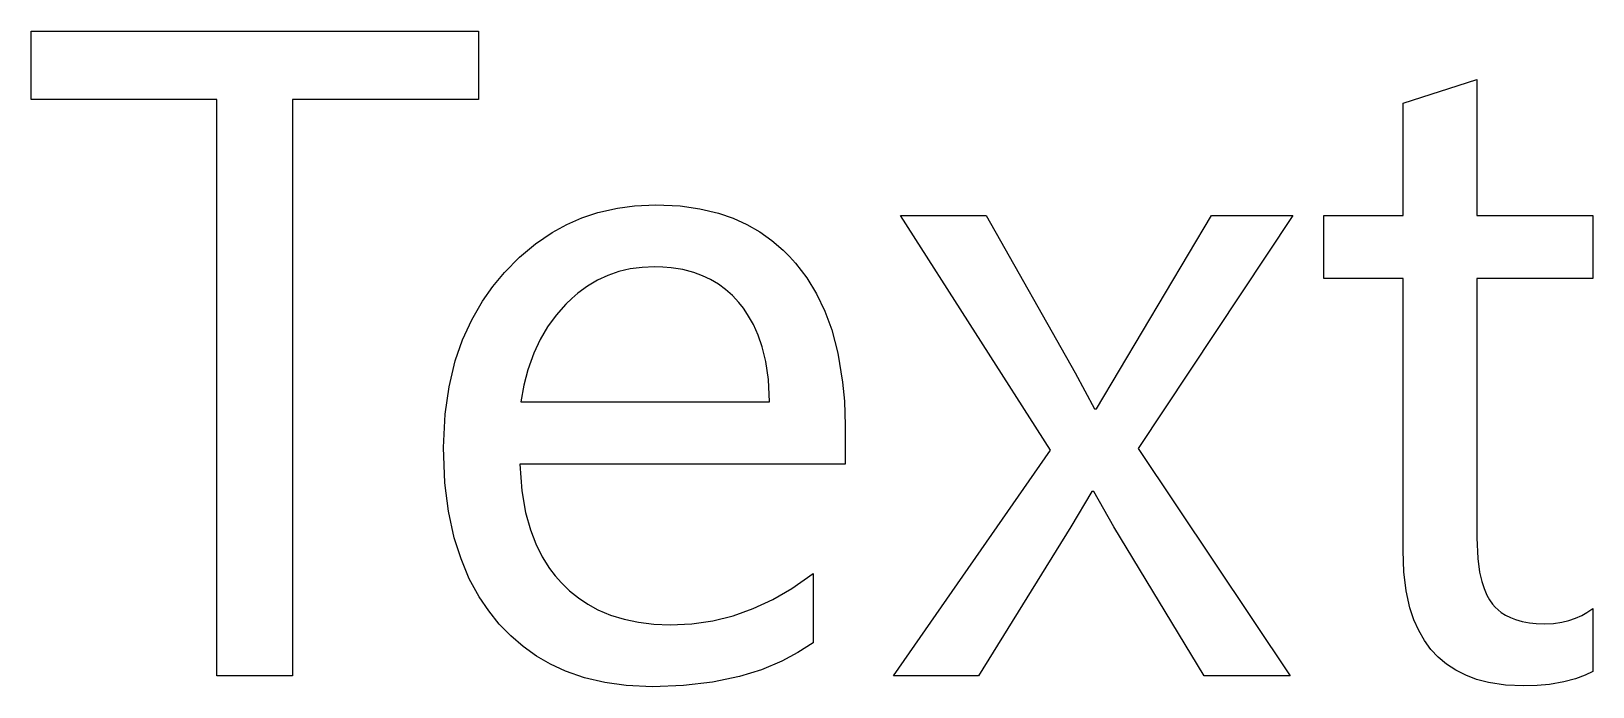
# Model space of a CAD drawing. Extents: x 40 to 3432, y -23 to 1400.
import ezdxf

# ---------------------------------------------------------------- set-up
doc = ezdxf.new("R2010")
doc.units = 0
doc.layers.add('TEXT_SPLINE', color=7, linetype='CONTINUOUS')

msp = doc.modelspace()

# ---------------------------------------------------------------- linework, layer by layer
at = {"layer": 'TEXT_SPLINE'}
for points in [[(1011.7188, 1251.9531, 0), (607.4219, 1251.9531, 0), (607.4219, 0, 0), (443.3594, 0, 0), (443.3594, 1251.9531, 0), (40.0391, 1251.9531, 0), (40.0391, 1400.3906, 0), (1011.7188, 1400.3906, 0)], [(3431.6406, 9.7656, 0), (3415.073, 1.6281, 0), (3394.4043, -6.1719, 0), (3368.9406, -13.0344, 0), (3337.9016, -18.2844, 0), (3310.9891, -20.6844, 0), (3282.2266, -21.4844, 0), (3241.8766, -19.6094, 0), (3204.8891, -13.9844, 0), (3179.3551, -7.3047, 0), (3155.7125, 1.4844, 0), (3133.9613, 12.3828, 0), (3114.1016, 25.3906, 0), (3096.1332, 40.5078, 0), (3080.0562, 57.7344, 0), (3065.8707, 77.0703, 0), (3053.5766, 98.5156, 0), (3043.1738, 122.0703, 0), (3034.6625, 147.7344, 0), (3026.2563, 185.2344, 0), (3021.2125, 226.4844, 0), (3019.5312, 271.4844, 0), (3019.5312, 863.2812, 0), (2847.6562, 863.2812, 0), (2847.6562, 1000, 0), (3019.5312, 1000, 0), (3019.5312, 1244.1406, 0), (3179.6875, 1295.8984, 0), (3179.6875, 1000, 0), (3431.6406, 1000, 0), (3431.6406, 863.2812, 0), (3179.6875, 863.2812, 0), (3179.6875, 299.8047, 0), (3181.6563, 254.8422, 0), (3185.7168, 225.4762, 0), (3190.4063, 205.2172, 0), (3195.4922, 189.65, 0), (3201.5625, 175.7422, 0), (3207.373, 165.4199, 0), (3213.8672, 156.25, 0), (3219.6234, 149.65, 0), (3225.9547, 143.6, 0), (3232.8609, 138.1, 0), (3242.3023, 131.9984, 0), (3252.6422, 126.7562, 0), (3263.8805, 122.3734, 0), (3278.5523, 118.2484, 0), (3294.518, 115.3609, 0), (3308.8109, 113.9, 0), (3327.1484, 113.2812, 0), (3346.0984, 114.1313, 0), (3364.1984, 116.6813, 0), (3379.3387, 120.307, 0), (3393.8281, 125.2344, 0), (3407.6668, 131.4633, 0), (3419.0105, 137.8383, 0), (3431.6406, 146.4844, 0)], [(1807.6172, 459.9609, 0), (1101.5625, 459.9609, 0), (1105.6266, 402.3117, 0), (1113.7016, 355.2117, 0), (1124.2125, 317.1984, 0), (1135.7813, 286.9922, 0), (1149.7125, 258.9797, 0), (1166.0063, 233.1609, 0), (1178.1813, 217.1672, 0), (1191.4062, 202.1484, 0), (1209.2383, 184.8926, 0), (1228.3594, 169.4531, 0), (1248.7695, 155.8301, 0), (1270.4687, 144.0234, 0), (1298.2094, 132.2531, 0), (1327.8062, 123.0984, 0), (1359.2594, 116.5594, 0), (1392.5688, 112.6359, 0), (1427.7344, 111.3281, 0), (1474.5031, 113.5102, 0), (1520.2, 120.0563, 0), (1564.825, 130.9664, 0), (1608.3781, 146.2406, 0), (1650.8594, 165.8789, 0), (1692.2687, 189.8812, 0), (1738.2812, 222.6562, 0), (1738.2812, 72.2656, 0), (1705.4172, 50.675, 0), (1670.1063, 31.8406, 0), (1625.8176, 13.3508, 0), (1578.1984, -1.3875, 0), (1519.6984, -13.6375, 0), (1456.8484, -20.9875, 0), (1389.6484, -23.4375, 0), (1332.0926, -20.7674, 0), (1285.5926, -14.2283, 0), (1241.7082, -3.7658, 0), (1200.4395, 10.6201, 0), (1168.0469, 25.6055, 0), (1137.4707, 43.3154, 0), (1108.7109, 63.75, 0), (1081.7676, 86.9092, 0), (1056.6406, 112.793, 0), (1033.6328, 141.1475, 0), (1013.0469, 171.7188, 0), (991.5406, 211.3305, 0), (973.5219, 254.1344, 0), (958.9906, 300.1305, 0), (946.4453, 357.8271, 0), (938.6469, 419.8687, 0), (935.5469, 496.0938, 0), (938.9344, 568.5688, 0), (947.4561, 628.3545, 0), (961.1648, 684.7523, 0), (977.0438, 730.3969, 0), (996.7336, 773.5523, 0), (1020.2344, 814.2188, 0), (1042.7295, 846.2061, 0), (1067.8711, 876.4648, 0), (1100.55, 909.6219, 0), (1135.0711, 938.5461, 0), (1171.4344, 963.2375, 0), (1203.1443, 980.5803, 0), (1236.1336, 994.9836, 0), (1270.4021, 1006.4475, 0), (1313.2131, 1016.324, 0), (1350.2961, 1021.3211, 0), (1396.4844, 1023.4375, 0), (1449.7035, 1020.9492, 0), (1492.5473, 1014.8555, 0), (1532.8316, 1005.1055, 0), (1564.4469, 994.1875, 0), (1594.2848, 980.7305, 0), (1622.3453, 964.7344, 0), (1648.6285, 946.1992, 0), (1673.1344, 925.125, 0), (1686.9848, 911.2617, 0), (1700.1953, 896.4844, 0), (1724.4297, 864.5953, 0), (1745.5703, 829.8656, 0), (1763.6172, 792.2953, 0), (1778.5703, 751.8844, 0), (1792.1055, 701.148, 0), (1802.418, 638.4293, 0), (1806.0703, 596.6656, 0), (1807.6172, 543.9453, 0)], [(2780.2734, 1000, 0), (2444.3359, 494.1406, 0), (2774.4141, 0, 0), (2587.8906, 0, 0), (2391.6016, 324.2188, 0), (2347.6562, 400.3906, 0), (2343.75, 400.3906, 0), (2297.8516, 324.2188, 0), (2097.6562, 0, 0), (1913.0859, 0, 0), (2253.9062, 490.2344, 0), (1927.7344, 1000, 0), (2114.2578, 1000, 0), (2307.6172, 658.2031, 0), (2349.6094, 580.0781, 0), (2353.5156, 580.0781, 0), (2603.5156, 1000, 0)], [(1643.5547, 595.7031, 0), (1641.099, 643.6316, 0), (1635.3834, 682.8879, 0), (1627.6547, 714.6531, 0), (1619.0039, 739.9609, 0), (1608.4828, 763.4969, 0), (1596.0914, 785.2609, 0), (1586.7914, 798.7859, 0), (1576.6602, 811.5234, 0), (1562.9639, 826.1816, 0), (1548.2422, 839.2969, 0), (1532.4951, 850.8691, 0), (1515.7227, 860.8984, 0), (1497.9248, 869.3848, 0), (1479.1016, 876.3281, 0), (1455.1602, 882.6234, 0), (1429.7422, 886.6969, 0), (1411.9766, 888.1781, 0), (1393.5547, 888.6719, 0), (1366.8594, 887.5047, 0), (1341.1484, 884.0031, 0), (1316.4219, 878.1672, 0), (1292.6797, 869.9969, 0), (1269.9219, 859.4922, 0), (1248.1484, 846.6531, 0), (1227.3594, 831.4797, 0), (1214.0469, 820.0672, 0), (1201.1719, 807.6172, 0), (1180.2102, 783.9457, 0), (1161.6219, 758.3219, 0), (1145.407, 730.7457, 0), (1131.5656, 701.2172, 0), (1118.6531, 665.0797, 0), (1109.8977, 631.3676, 0), (1103.5156, 595.7031, 0)]]:
    msp.add_polyline3d(points, close=True, dxfattribs=at)

doc.saveas('drawing.dxf')
